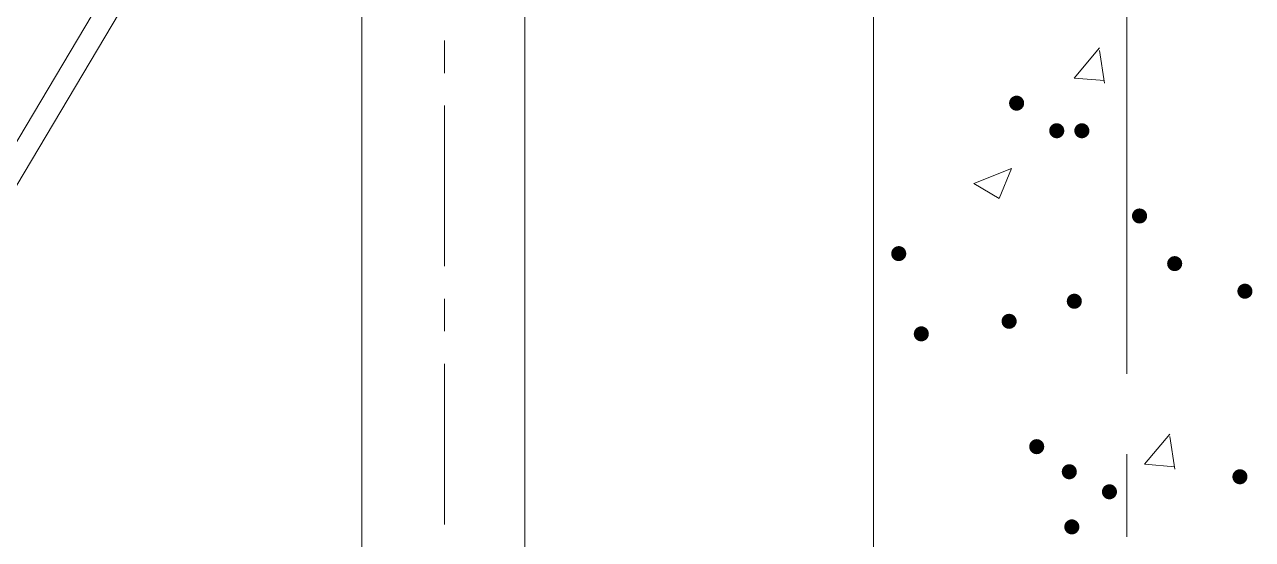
# Model space of a CAD drawing. Header units: millimetres. Extents: x 29 to 95071, y 20 to 67221.
# Drawn here: x 14227 to 16653, y 30151 to 31168 of the extents above; entities that cross this region are included whole.
import ezdxf

# ---------------------------------------------------------------- set-up
doc = ezdxf.new("R2010")
doc.units = ezdxf.units.MM

msp = doc.modelspace()

# ---------------------------------------------------------------- hatches: boundary and pattern name
h = msp.add_hatch(color=7)
edge = h.paths.add_edge_path()
edge.add_arc((16187.4, 31013), 14.9, 0, 360)
h = msp.add_hatch(color=7)
edge = h.paths.add_edge_path()
edge.add_arc((16266.7, 30958.5), 14.9, 0, 360)
h = msp.add_hatch(color=7)
edge = h.paths.add_edge_path()
edge.add_arc((16316.3, 30958.5), 14.9, 0, 360)
h = msp.add_hatch(color=7)
edge = h.paths.add_edge_path()
edge.add_arc((16430.3, 30790), 14.9, 0, 360)
h = msp.add_hatch(color=7)
edge = h.paths.add_edge_path()
edge.add_arc((15954.5, 30715.6), 14.9, 0, 360)
h = msp.add_hatch(color=7)
edge = h.paths.add_edge_path()
edge.add_arc((16499.7, 30695.8), 14.9, 0, 360)
h = msp.add_hatch(color=7)
edge = h.paths.add_edge_path()
edge.add_arc((16638.5, 30641.3), 14.9, 0, 360)
h = msp.add_hatch(color=7)
edge = h.paths.add_edge_path()
edge.add_arc((16301.4, 30621.5), 14.9, 0, 360)
h = msp.add_hatch(color=7)
edge = h.paths.add_edge_path()
edge.add_arc((16172.6, 30581.8), 14.9, 0, 360)
h = msp.add_hatch(color=7)
edge = h.paths.add_edge_path()
edge.add_arc((15999.1, 30557), 14.9, 0, 360)
h = msp.add_hatch(color=7)
edge = h.paths.add_edge_path()
edge.add_arc((16227.1, 30334), 14.9, 0, 360)
h = msp.add_hatch(color=7)
edge = h.paths.add_edge_path()
edge.add_arc((16291.5, 30284.4), 14.9, 0, 360)
h = msp.add_hatch(color=7)
edge = h.paths.add_edge_path()
edge.add_arc((16628.6, 30274.5), 14.9, 0, 360)
h = msp.add_hatch(color=7)
edge = h.paths.add_edge_path()
edge.add_arc((16370.8, 30244.8), 14.9, 0, 360)
h = msp.add_hatch(color=7)
edge = h.paths.add_edge_path()
edge.add_arc((16296.5, 30175.4), 14.9, 0, 360)

# ---------------------------------------------------------------- linework, layer by layer
at = {"color": 7, "lineweight": 0}
for points in [[(15904.9, 26656.2), (15904.9, 32653.6)], [(14080.9, 30631.4), (15126.7, 32390.9), (15087.1, 32410.8), (14041.2, 30651.2)], [(16405.5, 30477.7), (16405.5, 31270.8)], [(15057.3, 31136.9), (15057.3, 31072.5)], [(16301.4, 31062.6), (16351, 31122.1)], [(16360.9, 31052.7), (16351, 31117.1)], [(16301.4, 31062.6), (16360.9, 31057.6)], [(15057.3, 31008.1), (15057.3, 30690.8)], [(16103.2, 30854.4), (16177.5, 30884.1)], [(16152.7, 30824.7), (16177.5, 30884.1)], [(16103.2, 30854.4), (16152.7, 30824.7)], [(15057.3, 30626.4), (15057.3, 30562)], [(15057.3, 30497.5), (15057.3, 30180.3)], [(16440.2, 30299.3), (16489.8, 30358.8)], [(16499.7, 30289.4), (16489.8, 30353.8)], [(16405.5, 30155.5), (16405.5, 30319.1)], [(16440.2, 30299.3), (16499.7, 30294.3)]]:
    msp.add_lwpolyline(points, dxfattribs=at)
msp.add_lwpolyline([(15215.9, 31592.9), (14893.8, 31592.9), (14893.8, 26804.9), (15215.9, 26804.9)], close=True, dxfattribs=at)

doc.saveas('drawing.dxf')
